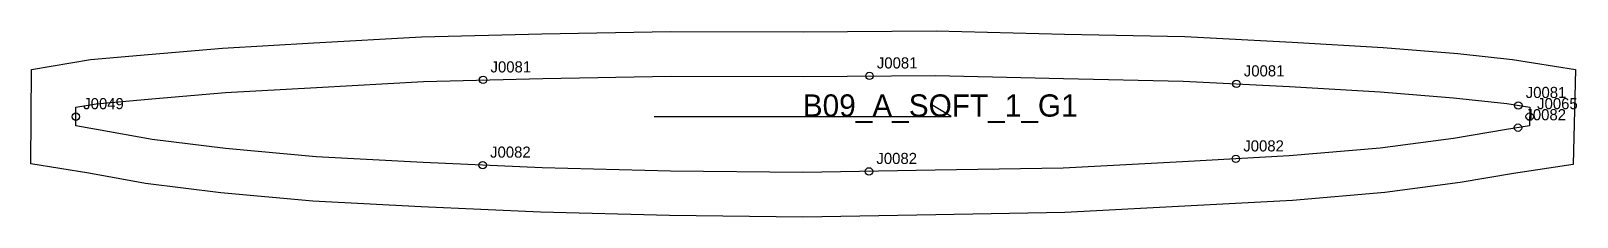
# Model space of a CAD drawing. Header units: millimetres. Extents: x -12 to 404, y -30 to 21.
import ezdxf

# ---------------------------------------------------------------- set-up
doc = ezdxf.new("R2010")
doc.units = ezdxf.units.MM
for name, color, linetype in [('CUT', 1, 'Continuous'), ('GRAIN', 3, 'Continuous'), ('LABEL', 7, 'Continuous'), ('NOTCH', 2, 'Continuous'), ('SEW', 5, 'Continuous')]:
    doc.layers.add(name, color=color, linetype=linetype)

msp = doc.modelspace()

# ---------------------------------------------------------------- linework, layer by layer
at = {"layer": 'CUT'}
msp.add_lwpolyline([(-11.93, 10.14), (3.9, 12.84), (19.43, 14.26), (39.48, 15.96), (64.13, 17.34), (93.11, 18.97), (125.5, 19.77), (160.14, 20.41), (195.88, 20.33), (231.68, 20.58), (266.32, 19.74), (298.68, 19.04), (327.58, 17.56), (352.15, 16.09), (372.21, 14.5), (386.98, 12.88), (403.88, 10.22), (403.28, -15.43), (387.25, -17.82), (372.85, -20.33), (352.56, -22.95), (327.67, -25.11), (298.69, -26.69), (266.35, -28.38), (231.67, -28.97), (195.83, -29.62), (159.9, -29.22), (125.17, -28.32), (92.96, -26.85), (63.86, -25.32), (39.03, -23.05), (18.76, -20.59), (3.47, -17.78), (-12.11, -15.24), (-11.93, 10.14)], close=True, dxfattribs=at)
at = {"layer": 'GRAIN'}
for p, q in [((235.78, -2.53), (230.78, 0.47)), ((155.78, -2.53), (235.78, -2.53))]:
    msp.add_line(p, q, dxfattribs=at)
at = {"layer": 'NOTCH'}
for centre in [(109.68, 7.38), (213.74, 8.45), (312.58, 6.31), (388.52, 0.49), (-0.02, -2.53), (391.58, -2.53), (388.43, -5.51), (109.57, -15.6), (213.62, -17.3), (312.44, -13.92)]:
    msp.add_circle(centre, 1, dxfattribs=at)
at = {"layer": 'SEW'}
msp.add_lwpolyline([(0, 0), (5.46, 0.93), (20.48, 2.31), (40.33, 3.99), (64.8, 5.36), (93.6, 6.98), (125.76, 7.77), (160.24, 8.41), (195.91, 8.33), (231.58, 8.58), (266.04, 7.74), (298.24, 7.05), (326.91, 5.57), (351.32, 4.12), (371.08, 2.55), (385.4, 0.98), (391.64, 0), (391.52, -5.05), (385.34, -5.97), (371.05, -8.47), (351.28, -11.01), (326.83, -13.14), (298.05, -14.71), (265.93, -16.39), (231.46, -16.97), (195.79, -17.62), (160.12, -17.23), (125.6, -16.33), (93.55, -14.87), (64.72, -13.35), (40.3, -11.11), (20.57, -8.72), (5.52, -5.96), (-0.04, -5.05)], close=True, dxfattribs=at)

# ---------------------------------------------------------------- texts
at = {"layer": 'LABEL'}
for s, height, p in [('J0081', 3, (215.74, 10.45)), ('J0081', 3, (111.68, 9.38)), ('J0081', 3, (314.58, 8.31)), ('J0081', 3, (390.52, 2.49)), ('J0049', 3, (1.98, -0.53)), ('B09_A_SOFT_1_G1', 6, (195.78, -2.53)), ('J0065', 3, (393.58, -0.53)), ('J0082', 3, (390.43, -3.51)), ('J0082', 3, (111.57, -13.6)), ('J0082', 3, (215.62, -15.3)), ('J0082', 3, (314.44, -11.92))]:
    msp.add_text(s, height=height, dxfattribs=at).set_placement(p)

doc.saveas('drawing.dxf')
